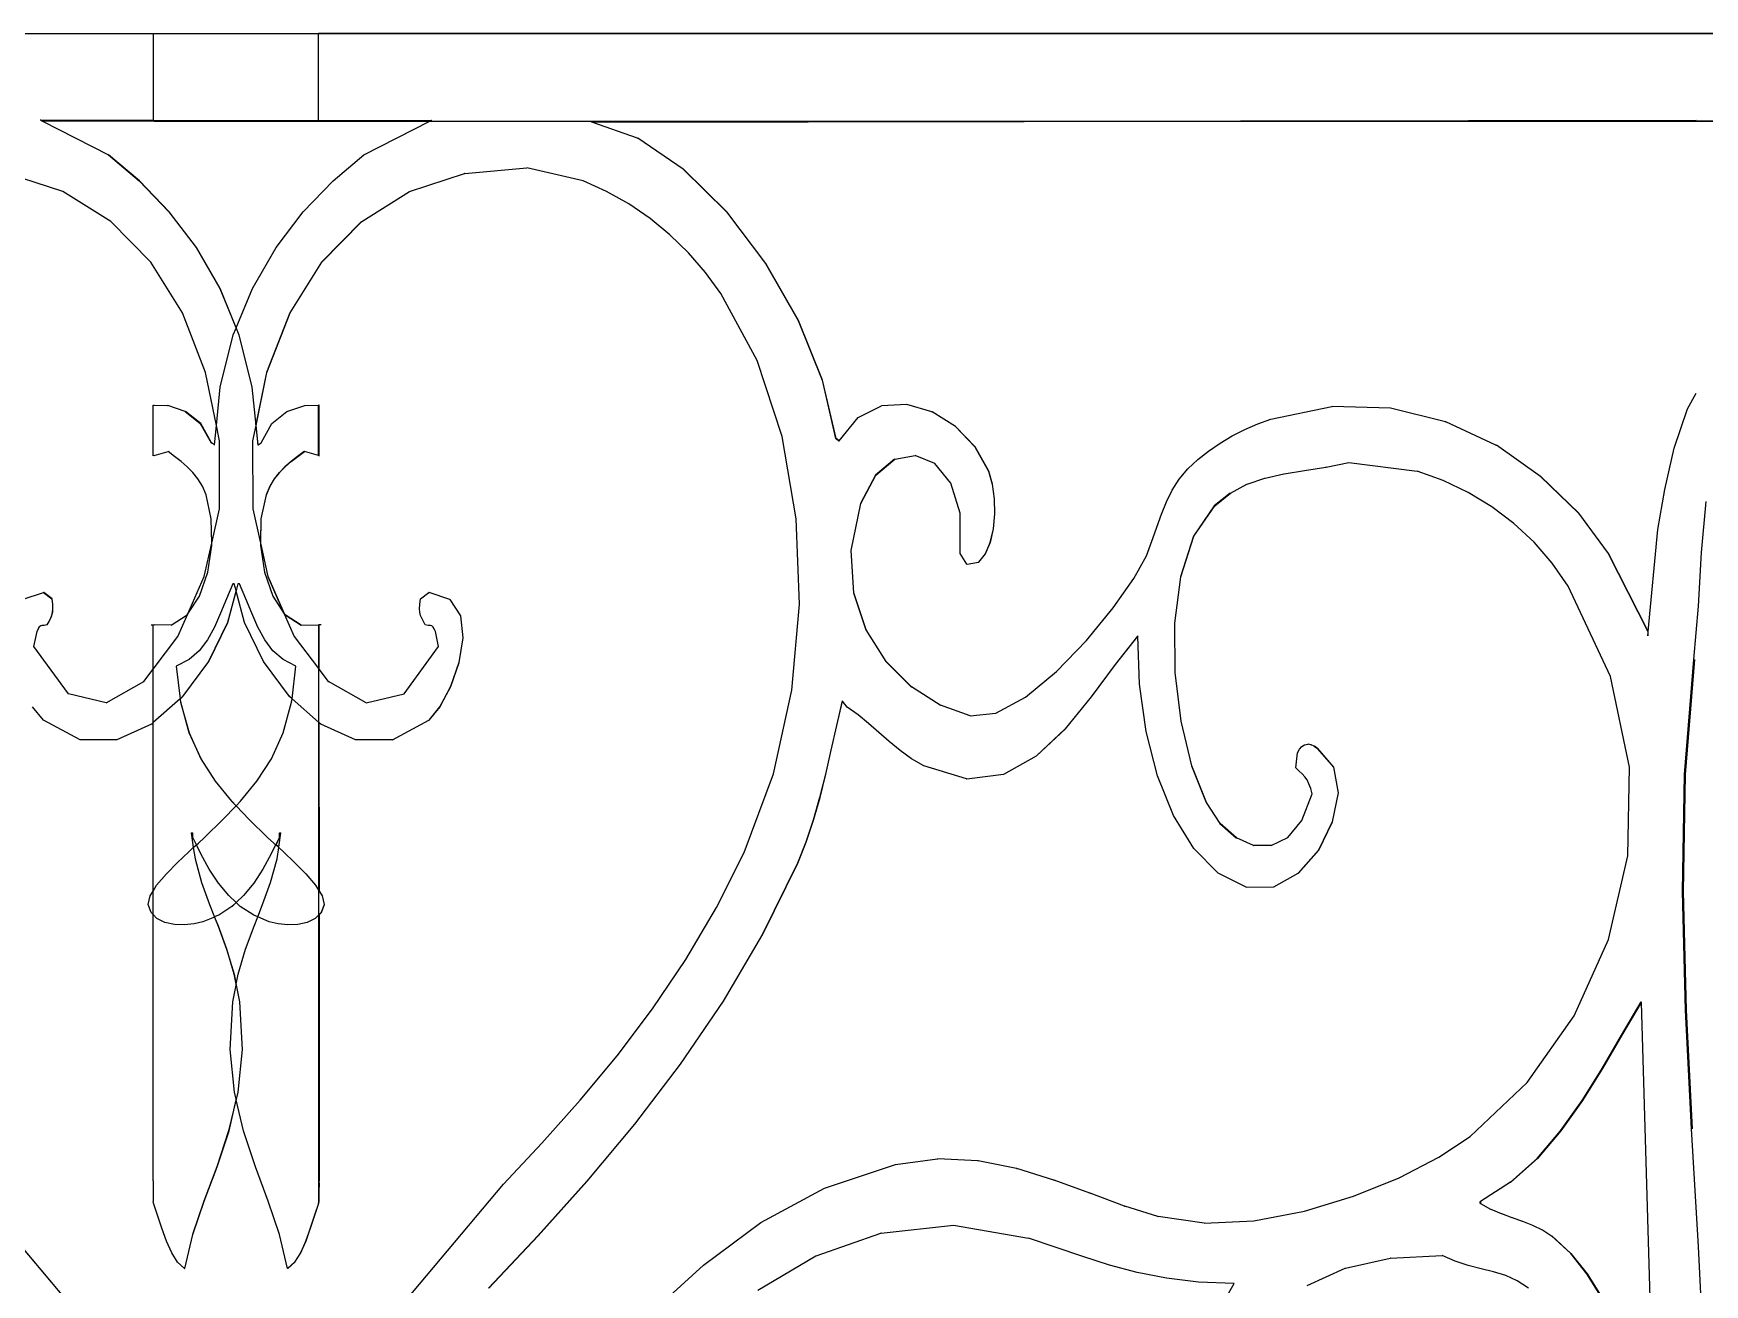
# Model space of a CAD drawing. Header units: inches. Extents: x 3672 to 10975, y -27382 to -746.
# Drawn here: x 4396.46 to 4407.75, y -26871.05 to -26862.6 of the extents above; entities that cross this region are included whole.
import ezdxf

# ---------------------------------------------------------------- set-up
doc = ezdxf.new("R2010")
doc.units = ezdxf.units.IN
doc.header["$LTSCALE"] = 17
doc.header["$MEASUREMENT"] = 0
doc.layers.add('25 BOT BAR', color=12, linetype='Continuous', lineweight=25)

msp = doc.modelspace()

# ---------------------------------------------------------------- linework, layer by layer
for p, q in [((4381.784, -26862.596), (4397.266, -26862.596)), ((4397.266, -26862.596), (4397.266, -26863.184)), ((4397.266, -26862.596), (4407.688, -26862.596)), ((4398.383, -26863.184), (4398.383, -26862.596)), ((4413.784, -26862.596), (4398.383, -26862.596)), ((4396.506, -26863.181), (4396.504, -26863.181)), ((4396.518, -26863.189), (4396.506, -26863.181)), ((4397.266, -26863.184), (4396.506, -26863.181)), ((4396.52, -26863.189), (4396.518, -26863.189)), ((4396.52, -26863.189), (4396.964, -26863.415)), ((4397.266, -26863.189), (4396.52, -26863.189)), ((4397.266, -26863.184), (4397.266, -26863.189)), ((4397.828, -26863.186), (4397.266, -26863.184)), ((4397.273, -26863.189), (4397.266, -26863.189)), ((4397.273, -26863.189), (4397.828, -26863.186)), ((4397.273, -26863.189), (4398.383, -26863.189)), ((4398.383, -26863.184), (4397.828, -26863.186)), ((4398.383, -26863.189), (4397.828, -26863.186)), ((4398.383, -26863.184), (4398.389, -26863.184)), ((4398.383, -26863.189), (4398.383, -26863.184)), ((4398.383, -26863.189), (4398.389, -26863.189)), ((4398.389, -26863.184), (4399.15, -26863.181)), ((4398.389, -26863.184), (4398.389, -26863.189)), ((4398.389, -26863.189), (4399.136, -26863.189)), ((4398.69, -26863.415), (4399.136, -26863.189)), ((4399.136, -26863.189), (4399.15, -26863.181)), ((4399.136, -26863.189), (4404.611, -26863.189)), ((4400.229, -26863.196), (4400.227, -26863.196)), ((4400.229, -26863.196), (4404.611, -26863.189)), ((4400.537, -26863.303), (4400.229, -26863.196)), ((4404.606, -26863.189), (4409.062, -26863.181)), ((4404.606, -26863.189), (4409.06, -26863.189)), ((4404.613, -26863.189), (4404.611, -26863.189)), ((4407.688, -26863.183), (4404.613, -26863.189)), ((4404.613, -26863.189), (4407.688, -26863.189)), ((4400.537, -26863.303), (4400.54, -26863.303)), ((4400.846, -26863.512), (4400.54, -26863.303)), ((4396.964, -26863.415), (4397.172, -26863.592)), ((4396.966, -26863.415), (4396.964, -26863.415)), ((4397.174, -26863.592), (4396.966, -26863.415)), ((4398.482, -26863.592), (4398.69, -26863.415)), ((4396.657, -26863.664), (4396.284, -26863.541)), ((4397.172, -26863.592), (4397.373, -26863.801)), ((4397.174, -26863.592), (4397.172, -26863.592)), ((4397.375, -26863.801), (4397.174, -26863.592)), ((4398.281, -26863.801), (4398.482, -26863.592)), ((4398.999, -26863.664), (4399.37, -26863.541)), ((4399.372, -26863.541), (4399.37, -26863.541)), ((4399.372, -26863.541), (4399.79, -26863.503)), ((4400.171, -26863.591), (4399.79, -26863.503)), ((4400.329, -26863.663), (4400.171, -26863.591)), ((4400.846, -26863.512), (4400.848, -26863.512)), ((4400.846, -26863.512), (4401.139, -26863.802)), ((4401.141, -26863.802), (4400.848, -26863.512)), ((4396.98, -26863.866), (4396.657, -26863.664)), ((4398.676, -26863.866), (4398.997, -26863.664)), ((4398.997, -26863.664), (4398.999, -26863.664)), ((4400.48, -26863.748), (4400.329, -26863.663)), ((4397.373, -26863.801), (4397.557, -26864.042)), ((4397.375, -26863.801), (4397.373, -26863.801)), ((4397.559, -26864.042), (4397.375, -26863.801)), ((4398.097, -26864.042), (4398.281, -26863.801)), ((4400.623, -26863.846), (4400.48, -26863.748)), ((4401.139, -26863.802), (4401.141, -26863.802)), ((4401.139, -26863.802), (4401.402, -26864.15)), ((4401.405, -26864.15), (4401.141, -26863.802)), ((4397.25, -26864.141), (4396.98, -26863.866)), ((4398.674, -26863.866), (4398.404, -26864.141)), ((4398.406, -26864.141), (4398.676, -26863.866)), ((4398.674, -26863.866), (4398.676, -26863.866)), ((4400.757, -26863.956), (4400.623, -26863.846)), ((4397.557, -26864.042), (4397.717, -26864.319)), ((4397.559, -26864.042), (4397.557, -26864.042)), ((4397.719, -26864.319), (4397.559, -26864.042)), ((4397.937, -26864.319), (4398.097, -26864.042)), ((4400.882, -26864.078), (4400.757, -26863.956)), ((4397.464, -26864.483), (4397.25, -26864.141)), ((4398.404, -26864.141), (4398.189, -26864.483)), ((4398.192, -26864.483), (4398.406, -26864.141)), ((4398.404, -26864.141), (4398.406, -26864.141)), ((4400.998, -26864.21), (4400.882, -26864.078)), ((4401.402, -26864.15), (4401.623, -26864.536)), ((4401.402, -26864.15), (4401.405, -26864.15)), ((4401.625, -26864.536), (4401.405, -26864.15)), ((4401.102, -26864.352), (4400.998, -26864.21)), ((4397.719, -26864.319), (4397.717, -26864.319)), ((4397.717, -26864.319), (4397.827, -26864.588)), ((4397.828, -26864.585), (4397.719, -26864.319)), ((4397.828, -26864.585), (4397.937, -26864.319)), ((4401.346, -26864.805), (4401.102, -26864.352)), ((4397.62, -26864.887), (4397.464, -26864.483)), ((4398.189, -26864.483), (4398.033, -26864.887)), ((4398.035, -26864.887), (4398.192, -26864.483)), ((4398.189, -26864.483), (4398.192, -26864.483)), ((4397.808, -26864.633), (4397.827, -26864.588)), ((4397.827, -26864.588), (4397.828, -26864.585)), ((4397.827, -26864.588), (4397.845, -26864.633)), ((4401.623, -26864.536), (4401.785, -26864.938)), ((4401.623, -26864.536), (4401.625, -26864.536)), ((4401.787, -26864.938), (4401.625, -26864.536)), ((4397.72, -26864.985), (4397.808, -26864.633)), ((4397.845, -26864.633), (4397.933, -26864.985)), ((4401.515, -26865.319), (4401.346, -26864.805)), ((4397.694, -26865.244), (4397.62, -26864.887)), ((4398.033, -26864.887), (4397.961, -26865.237)), ((4397.962, -26865.244), (4398.035, -26864.887)), ((4398.033, -26864.887), (4398.035, -26864.887)), ((4401.785, -26864.938), (4401.787, -26864.938)), ((4401.785, -26864.938), (4401.876, -26865.333)), ((4401.879, -26865.333), (4401.787, -26864.938)), ((4397.694, -26865.244), (4397.72, -26864.985)), ((4397.933, -26864.985), (4397.96, -26865.244)), ((4407.631, -26865.133), (4407.688, -26865.026)), ((4397.266, -26865.108), (4397.273, -26865.108)), ((4397.266, -26865.449), (4397.266, -26865.108)), ((4397.273, -26865.108), (4397.363, -26865.11)), ((4397.363, -26865.11), (4397.365, -26865.11)), ((4397.484, -26865.149), (4397.365, -26865.11)), ((4397.484, -26865.149), (4397.486, -26865.149)), ((4397.484, -26865.149), (4397.585, -26865.231)), ((4397.588, -26865.231), (4397.486, -26865.149)), ((4398.068, -26865.231), (4398.17, -26865.149)), ((4398.17, -26865.149), (4398.291, -26865.11)), ((4398.291, -26865.11), (4398.383, -26865.108)), ((4398.389, -26865.108), (4398.383, -26865.108)), ((4398.383, -26865.447), (4398.383, -26865.108)), ((4398.389, -26865.449), (4398.389, -26865.108)), ((4402.029, -26865.19), (4402.186, -26865.112)), ((4402.358, -26865.103), (4402.186, -26865.112)), ((4402.527, -26865.152), (4402.358, -26865.103)), ((4402.527, -26865.152), (4402.529, -26865.152)), ((4402.685, -26865.251), (4402.529, -26865.152)), ((4404.816, -26865.201), (4405.227, -26865.117)), ((4405.227, -26865.117), (4405.23, -26865.117)), ((4405.623, -26865.128), (4405.23, -26865.117)), ((4405.623, -26865.128), (4405.625, -26865.128)), ((4405.995, -26865.22), (4405.625, -26865.128)), ((4407.541, -26865.397), (4407.631, -26865.133)), ((4397.585, -26865.231), (4397.588, -26865.231)), ((4397.585, -26865.231), (4397.658, -26865.362)), ((4397.66, -26865.362), (4397.588, -26865.231)), ((4397.68, -26865.376), (4397.694, -26865.244)), ((4397.715, -26865.348), (4397.694, -26865.244)), ((4397.96, -26865.244), (4397.938, -26865.348)), ((4397.961, -26865.237), (4397.96, -26865.244)), ((4397.96, -26865.244), (4397.973, -26865.377)), ((4397.962, -26865.244), (4397.961, -26865.237)), ((4397.975, -26865.376), (4397.962, -26865.244)), ((4397.996, -26865.362), (4398.068, -26865.231)), ((4401.9, -26865.347), (4402.029, -26865.19)), ((4402.685, -26865.251), (4402.687, -26865.251)), ((4402.685, -26865.251), (4402.817, -26865.388)), ((4402.819, -26865.388), (4402.687, -26865.251)), ((4404.554, -26865.315), (4404.639, -26865.272)), ((4404.639, -26865.272), (4404.727, -26865.234)), ((4404.727, -26865.234), (4404.816, -26865.201)), ((4405.995, -26865.22), (4405.998, -26865.22)), ((4406.336, -26865.378), (4405.998, -26865.22)), ((4397.658, -26865.362), (4397.66, -26865.362)), ((4397.68, -26865.376), (4397.66, -26865.362)), ((4397.68, -26865.377), (4397.68, -26865.376)), ((4397.714, -26865.807), (4397.715, -26865.348)), ((4397.938, -26865.348), (4397.94, -26865.807)), ((4397.973, -26865.377), (4397.975, -26865.376)), ((4397.975, -26865.376), (4397.996, -26865.362)), ((4401.61, -26865.874), (4401.515, -26865.319)), ((4401.876, -26865.333), (4401.879, -26865.333)), ((4401.9, -26865.347), (4401.879, -26865.333)), ((4401.879, -26865.333), (4401.899, -26865.348)), ((4401.899, -26865.348), (4401.9, -26865.347)), ((4402.817, -26865.388), (4402.819, -26865.388)), ((4402.817, -26865.388), (4402.909, -26865.553)), ((4402.911, -26865.553), (4402.819, -26865.388)), ((4404.395, -26865.417), (4404.473, -26865.363)), ((4404.473, -26865.363), (4404.554, -26865.315)), ((4406.336, -26865.378), (4406.339, -26865.378)), ((4406.638, -26865.589), (4406.339, -26865.378)), ((4407.476, -26865.676), (4407.541, -26865.397)), ((4397.273, -26865.447), (4397.266, -26865.449)), ((4397.273, -26865.447), (4397.367, -26865.421)), ((4397.412, -26865.454), (4397.367, -26865.421)), ((4397.455, -26865.488), (4397.412, -26865.454)), ((4397.497, -26865.523), (4397.455, -26865.488)), ((4398.198, -26865.488), (4398.157, -26865.523)), ((4398.159, -26865.523), (4398.2, -26865.488)), ((4398.242, -26865.454), (4398.198, -26865.488)), ((4398.2, -26865.488), (4398.198, -26865.488)), ((4398.2, -26865.488), (4398.244, -26865.454)), ((4398.287, -26865.421), (4398.242, -26865.454)), ((4398.244, -26865.454), (4398.242, -26865.454)), ((4398.244, -26865.454), (4398.289, -26865.421)), ((4398.289, -26865.421), (4398.287, -26865.421)), ((4398.383, -26865.447), (4398.289, -26865.421)), ((4398.383, -26865.447), (4398.389, -26865.449)), ((4402.274, -26865.471), (4402.145, -26865.579)), ((4402.147, -26865.579), (4402.276, -26865.471)), ((4402.274, -26865.471), (4402.276, -26865.471)), ((4402.276, -26865.471), (4402.414, -26865.447)), ((4402.546, -26865.502), (4402.414, -26865.447)), ((4402.654, -26865.633), (4402.546, -26865.502)), ((4404.255, -26865.538), (4404.322, -26865.475)), ((4404.322, -26865.475), (4404.395, -26865.417)), ((4405.19, -26865.525), (4405.343, -26865.494)), ((4405.343, -26865.494), (4405.803, -26865.553)), ((4397.535, -26865.561), (4397.497, -26865.523)), ((4397.569, -26865.604), (4397.535, -26865.561)), ((4397.599, -26865.655), (4397.569, -26865.604)), ((4398.084, -26865.604), (4398.054, -26865.655)), ((4398.057, -26865.655), (4398.087, -26865.604)), ((4398.119, -26865.561), (4398.084, -26865.604)), ((4398.087, -26865.604), (4398.084, -26865.604)), ((4398.087, -26865.604), (4398.121, -26865.561)), ((4398.157, -26865.523), (4398.119, -26865.561)), ((4398.121, -26865.561), (4398.119, -26865.561)), ((4398.121, -26865.561), (4398.159, -26865.523)), ((4398.159, -26865.523), (4398.157, -26865.523)), ((4402.145, -26865.579), (4402.045, -26865.772)), ((4402.047, -26865.772), (4402.147, -26865.579)), ((4402.145, -26865.579), (4402.147, -26865.579)), ((4402.909, -26865.553), (4402.911, -26865.553)), ((4402.909, -26865.553), (4402.934, -26865.641)), ((4402.936, -26865.641), (4402.911, -26865.553)), ((4404.15, -26865.681), (4404.197, -26865.607)), ((4404.197, -26865.607), (4404.255, -26865.538)), ((4404.656, -26865.641), (4404.775, -26865.6)), ((4404.775, -26865.6), (4404.777, -26865.6)), ((4404.777, -26865.6), (4404.904, -26865.571)), ((4404.904, -26865.571), (4404.906, -26865.571)), ((4404.906, -26865.571), (4405.042, -26865.548)), ((4405.042, -26865.548), (4405.044, -26865.548)), ((4405.044, -26865.548), (4405.188, -26865.525)), ((4405.19, -26865.525), (4405.188, -26865.525)), ((4405.979, -26865.616), (4405.803, -26865.553)), ((4406.148, -26865.696), (4405.979, -26865.616)), ((4406.638, -26865.589), (4406.64, -26865.589)), ((4406.638, -26865.589), (4406.893, -26865.837)), ((4406.895, -26865.837), (4406.64, -26865.589)), ((4397.624, -26865.714), (4397.599, -26865.655)), ((4397.659, -26865.876), (4397.624, -26865.714)), ((4398.029, -26865.714), (4397.995, -26865.876)), ((4397.997, -26865.876), (4398.032, -26865.714)), ((4398.054, -26865.655), (4398.029, -26865.714)), ((4398.032, -26865.714), (4398.029, -26865.714)), ((4398.032, -26865.714), (4398.057, -26865.655)), ((4398.057, -26865.655), (4398.054, -26865.655)), ((4402.717, -26865.837), (4402.654, -26865.633)), ((4402.934, -26865.641), (4402.936, -26865.641)), ((4402.934, -26865.641), (4402.948, -26865.74)), ((4402.95, -26865.74), (4402.936, -26865.641)), ((4402.948, -26865.74), (4402.95, -26865.74)), ((4402.948, -26865.74), (4402.95, -26865.842)), ((4402.952, -26865.842), (4402.95, -26865.74)), ((4404.112, -26865.76), (4404.15, -26865.681)), ((4404.541, -26865.701), (4404.434, -26865.787)), ((4404.437, -26865.787), (4404.543, -26865.701)), ((4404.541, -26865.701), (4404.543, -26865.701)), ((4404.543, -26865.701), (4404.654, -26865.641)), ((4404.654, -26865.641), (4404.656, -26865.641)), ((4406.308, -26865.793), (4406.148, -26865.696)), ((4407.43, -26865.948), (4407.476, -26865.676)), ((4397.662, -26866.04), (4397.714, -26865.807)), ((4397.94, -26865.807), (4397.991, -26866.04)), ((4402.045, -26865.772), (4401.98, -26866.089)), ((4401.982, -26866.089), (4402.047, -26865.772)), ((4402.045, -26865.772), (4402.047, -26865.772)), ((4402.718, -26866.109), (4402.717, -26865.837)), ((4402.95, -26865.842), (4402.94, -26865.943)), ((4402.943, -26865.943), (4402.952, -26865.842)), ((4402.95, -26865.842), (4402.952, -26865.842)), ((4404.013, -26866.026), (4404.078, -26865.844)), ((4404.078, -26865.844), (4404.112, -26865.76)), ((4404.434, -26865.787), (4404.293, -26865.993)), ((4404.295, -26865.993), (4404.437, -26865.787)), ((4404.434, -26865.787), (4404.437, -26865.787)), ((4406.457, -26865.906), (4406.308, -26865.793)), ((4406.893, -26865.837), (4406.895, -26865.837)), ((4406.893, -26865.837), (4407.094, -26866.109)), ((4407.096, -26866.109), (4406.895, -26865.837)), ((4407.725, -26866.102), (4407.757, -26865.758)), ((4397.662, -26866.04), (4397.659, -26865.876)), ((4397.995, -26865.876), (4397.992, -26866.031)), ((4397.994, -26866.04), (4397.997, -26865.876)), ((4397.997, -26865.876), (4397.995, -26865.876)), ((4401.632, -26866.452), (4401.61, -26865.874)), ((4402.94, -26865.943), (4402.919, -26866.035)), ((4402.921, -26866.035), (4402.943, -26865.943)), ((4402.94, -26865.943), (4402.943, -26865.943)), ((4406.595, -26866.033), (4406.457, -26865.906)), ((4407.365, -26866.636), (4407.43, -26865.948)), ((4397.612, -26866.265), (4397.662, -26866.04)), ((4397.636, -26866.236), (4397.663, -26866.056)), ((4397.663, -26866.056), (4397.662, -26866.04)), ((4397.992, -26866.031), (4397.991, -26866.04)), ((4397.991, -26866.04), (4397.993, -26866.049)), ((4397.991, -26866.04), (4397.991, -26866.056)), ((4397.991, -26866.056), (4398.018, -26866.236)), ((4397.994, -26866.04), (4397.992, -26866.031)), ((4397.993, -26866.049), (4397.994, -26866.04)), ((4397.993, -26866.049), (4398.042, -26866.265)), ((4398.044, -26866.265), (4397.994, -26866.04)), ((4402.919, -26866.035), (4402.886, -26866.112)), ((4402.888, -26866.112), (4402.921, -26866.035)), ((4402.919, -26866.035), (4402.921, -26866.035)), ((4403.975, -26866.124), (4404.013, -26866.026)), ((4404.293, -26865.993), (4404.205, -26866.266)), ((4404.207, -26866.266), (4404.295, -26865.993)), ((4404.293, -26865.993), (4404.295, -26865.993)), ((4406.717, -26866.174), (4406.595, -26866.033)), ((4401.98, -26866.089), (4401.997, -26866.375)), ((4401.98, -26866.089), (4401.982, -26866.089)), ((4401.999, -26866.375), (4401.982, -26866.089)), ((4402.763, -26866.182), (4402.718, -26866.109)), ((4402.763, -26866.182), (4402.765, -26866.182)), ((4402.765, -26866.182), (4402.841, -26866.168)), ((4402.886, -26866.112), (4402.841, -26866.168)), ((4402.841, -26866.168), (4402.843, -26866.168)), ((4402.843, -26866.168), (4402.888, -26866.112)), ((4402.886, -26866.112), (4402.888, -26866.112)), ((4403.89, -26866.277), (4403.975, -26866.124)), ((4406.824, -26866.329), (4406.717, -26866.174)), ((4407.094, -26866.109), (4407.363, -26866.636)), ((4407.094, -26866.109), (4407.096, -26866.109)), ((4407.365, -26866.636), (4407.096, -26866.109)), ((4407.704, -26866.465), (4407.725, -26866.102)), ((4397.501, -26866.517), (4397.612, -26866.265)), ((4397.58, -26866.398), (4397.636, -26866.236)), ((4398.018, -26866.236), (4398.074, -26866.398)), ((4398.042, -26866.265), (4398.044, -26866.265)), ((4398.042, -26866.265), (4398.148, -26866.507)), ((4398.154, -26866.517), (4398.044, -26866.265)), ((4403.75, -26866.477), (4403.89, -26866.277)), ((4404.205, -26866.266), (4404.165, -26866.58)), ((4404.167, -26866.58), (4404.207, -26866.266)), ((4404.205, -26866.266), (4404.207, -26866.266)), ((4396.383, -26866.421), (4396.526, -26866.372)), ((4396.528, -26866.372), (4396.526, -26866.372)), ((4396.526, -26866.372), (4396.527, -26866.373)), ((4396.528, -26866.372), (4396.527, -26866.373)), ((4396.527, -26866.373), (4396.582, -26866.416)), ((4396.584, -26866.416), (4396.528, -26866.372)), ((4396.584, -26866.416), (4396.582, -26866.416)), ((4396.582, -26866.416), (4396.587, -26866.453)), ((4396.589, -26866.453), (4396.584, -26866.416)), ((4397.501, -26866.517), (4397.58, -26866.398)), ((4397.761, -26866.415), (4397.721, -26866.513)), ((4397.804, -26866.314), (4397.761, -26866.415)), ((4397.827, -26866.359), (4397.769, -26866.576)), ((4397.772, -26866.576), (4397.828, -26866.363)), ((4397.815, -26866.314), (4397.804, -26866.314)), ((4397.827, -26866.359), (4397.815, -26866.314)), ((4397.839, -26866.314), (4397.827, -26866.359)), ((4397.828, -26866.363), (4397.827, -26866.359)), ((4397.884, -26866.576), (4397.828, -26866.363)), ((4397.85, -26866.314), (4397.839, -26866.314)), ((4397.893, -26866.415), (4397.85, -26866.314)), ((4397.933, -26866.513), (4397.893, -26866.415)), ((4398.074, -26866.398), (4398.152, -26866.517)), ((4399.067, -26866.453), (4399.072, -26866.416)), ((4399.072, -26866.416), (4399.128, -26866.372)), ((4399.128, -26866.372), (4399.13, -26866.372)), ((4399.13, -26866.372), (4399.129, -26866.373)), ((4399.27, -26866.421), (4399.13, -26866.372)), ((4399.27, -26866.421), (4399.343, -26866.53)), ((4399.27, -26866.421), (4399.273, -26866.421)), ((4399.345, -26866.53), (4399.273, -26866.421)), ((4401.997, -26866.375), (4401.999, -26866.375)), ((4401.997, -26866.375), (4402.08, -26866.626)), ((4402.082, -26866.626), (4401.999, -26866.375)), ((4407.109, -26866.94), (4406.824, -26866.329)), ((4396.581, -26866.527), (4396.573, -26866.547)), ((4396.575, -26866.547), (4396.583, -26866.527)), ((4396.586, -26866.506), (4396.581, -26866.527)), ((4396.583, -26866.527), (4396.581, -26866.527)), ((4396.583, -26866.527), (4396.588, -26866.506)), ((4396.588, -26866.482), (4396.586, -26866.506)), ((4396.588, -26866.506), (4396.586, -26866.506)), ((4396.589, -26866.453), (4396.587, -26866.453)), ((4396.587, -26866.453), (4396.588, -26866.482)), ((4396.588, -26866.506), (4396.59, -26866.482)), ((4396.59, -26866.482), (4396.588, -26866.482)), ((4396.59, -26866.482), (4396.589, -26866.453)), ((4397.388, -26866.594), (4397.497, -26866.523)), ((4397.434, -26866.671), (4397.501, -26866.517)), ((4397.497, -26866.523), (4397.501, -26866.517)), ((4397.721, -26866.513), (4397.68, -26866.607)), ((4397.974, -26866.607), (4397.933, -26866.513)), ((4398.154, -26866.517), (4398.148, -26866.507)), ((4398.148, -26866.507), (4398.152, -26866.517)), ((4398.152, -26866.517), (4398.22, -26866.671)), ((4398.152, -26866.517), (4398.157, -26866.523)), ((4398.159, -26866.523), (4398.154, -26866.517)), ((4398.157, -26866.523), (4398.154, -26866.517)), ((4398.159, -26866.523), (4398.157, -26866.523)), ((4398.158, -26866.524), (4398.157, -26866.523)), ((4398.158, -26866.524), (4398.266, -26866.594)), ((4398.266, -26866.594), (4398.159, -26866.523)), ((4399.066, -26866.482), (4399.067, -26866.453)), ((4399.068, -26866.506), (4399.066, -26866.482)), ((4399.073, -26866.527), (4399.068, -26866.506)), ((4399.081, -26866.547), (4399.073, -26866.527)), ((4399.343, -26866.53), (4399.358, -26866.678)), ((4399.343, -26866.53), (4399.345, -26866.53)), ((4399.361, -26866.678), (4399.345, -26866.53)), ((4401.58, -26867.033), (4401.632, -26866.452)), ((4403.571, -26866.696), (4403.75, -26866.477)), ((4407.673, -26866.826), (4407.704, -26866.465)), ((4396.481, -26866.636), (4396.459, -26866.738)), ((4396.461, -26866.738), (4396.483, -26866.636)), ((4396.489, -26866.619), (4396.481, -26866.636)), ((4396.483, -26866.636), (4396.481, -26866.636)), ((4396.483, -26866.636), (4396.492, -26866.619)), ((4396.495, -26866.608), (4396.489, -26866.619)), ((4396.492, -26866.619), (4396.489, -26866.619)), ((4396.492, -26866.619), (4396.497, -26866.608)), ((4396.5, -26866.602), (4396.495, -26866.608)), ((4396.497, -26866.608), (4396.495, -26866.608)), ((4396.497, -26866.608), (4396.502, -26866.602)), ((4396.502, -26866.602), (4396.5, -26866.602)), ((4396.506, -26866.598), (4396.502, -26866.602)), ((4396.508, -26866.598), (4396.506, -26866.598)), ((4396.515, -26866.596), (4396.508, -26866.598)), ((4396.517, -26866.596), (4396.515, -26866.596)), ((4396.528, -26866.595), (4396.517, -26866.596)), ((4396.531, -26866.595), (4396.528, -26866.595)), ((4396.548, -26866.592), (4396.531, -26866.595)), ((4396.562, -26866.568), (4396.548, -26866.592)), ((4396.551, -26866.592), (4396.548, -26866.592)), ((4396.551, -26866.592), (4396.564, -26866.568)), ((4396.573, -26866.547), (4396.562, -26866.568)), ((4396.564, -26866.568), (4396.562, -26866.568)), ((4396.564, -26866.568), (4396.575, -26866.547)), ((4396.575, -26866.547), (4396.573, -26866.547)), ((4397.254, -26866.592), (4397.256, -26866.592)), ((4397.256, -26866.592), (4397.266, -26866.592)), ((4397.266, -26866.592), (4397.273, -26866.592)), ((4397.266, -26866.891), (4397.266, -26866.592)), ((4397.388, -26866.594), (4397.273, -26866.592)), ((4397.68, -26866.607), (4397.633, -26866.692)), ((4397.769, -26866.576), (4397.641, -26866.839)), ((4397.643, -26866.839), (4397.772, -26866.576)), ((4397.772, -26866.576), (4397.769, -26866.576)), ((4398.013, -26866.839), (4397.884, -26866.576)), ((4398.021, -26866.692), (4397.974, -26866.607)), ((4398.266, -26866.594), (4398.383, -26866.592)), ((4398.389, -26866.592), (4398.383, -26866.592)), ((4398.383, -26866.592), (4398.383, -26866.883)), ((4398.4, -26866.592), (4398.389, -26866.592)), ((4398.389, -26866.891), (4398.389, -26866.592)), ((4398.402, -26866.592), (4398.4, -26866.592)), ((4399.092, -26866.568), (4399.081, -26866.547)), ((4399.105, -26866.592), (4399.092, -26866.568)), ((4399.125, -26866.595), (4399.105, -26866.592)), ((4399.139, -26866.596), (4399.125, -26866.595)), ((4399.148, -26866.598), (4399.139, -26866.596)), ((4399.154, -26866.602), (4399.148, -26866.598)), ((4399.159, -26866.608), (4399.154, -26866.602)), ((4399.164, -26866.619), (4399.159, -26866.608)), ((4399.173, -26866.636), (4399.164, -26866.619)), ((4399.195, -26866.738), (4399.173, -26866.636)), ((4402.08, -26866.626), (4402.215, -26866.839)), ((4402.08, -26866.626), (4402.082, -26866.626)), ((4402.217, -26866.839), (4402.082, -26866.626)), ((4404.165, -26866.58), (4404.167, -26866.58)), ((4404.165, -26866.58), (4404.168, -26866.913)), ((4404.17, -26866.913), (4404.167, -26866.58)), ((4407.363, -26866.636), (4407.363, -26866.665)), ((4407.363, -26866.636), (4407.365, -26866.636)), ((4407.363, -26866.665), (4407.365, -26866.642)), ((4407.365, -26866.642), (4407.365, -26866.636)), ((4396.459, -26866.738), (4396.692, -26867.058)), ((4396.461, -26866.738), (4396.459, -26866.738)), ((4396.694, -26867.058), (4396.461, -26866.738)), ((4397.266, -26866.891), (4397.434, -26866.671)), ((4397.633, -26866.692), (4397.577, -26866.766)), ((4398.076, -26866.766), (4398.021, -26866.692)), ((4398.22, -26866.671), (4398.383, -26866.886)), ((4398.962, -26867.058), (4399.195, -26866.738)), ((4399.358, -26866.678), (4399.331, -26866.845)), ((4399.333, -26866.845), (4399.361, -26866.678)), ((4399.358, -26866.678), (4399.361, -26866.678)), ((4403.368, -26866.906), (4403.571, -26866.696)), ((4403.918, -26866.665), (4403.765, -26866.858)), ((4403.767, -26866.858), (4403.918, -26866.668)), ((4403.918, -26866.668), (4403.918, -26866.665)), ((4403.929, -26866.991), (4403.918, -26866.668)), ((4397.509, -26866.826), (4397.422, -26866.87)), ((4397.422, -26866.87), (4397.449, -26867.091)), ((4397.641, -26866.839), (4397.466, -26867.076)), ((4397.468, -26867.076), (4397.643, -26866.839)), ((4397.577, -26866.766), (4397.509, -26866.826)), ((4397.643, -26866.839), (4397.641, -26866.839)), ((4398.188, -26867.076), (4398.013, -26866.839)), ((4398.145, -26866.826), (4398.076, -26866.766)), ((4398.231, -26866.87), (4398.145, -26866.826)), ((4398.205, -26867.091), (4398.231, -26866.87)), ((4399.331, -26866.845), (4399.274, -26867.008)), ((4399.277, -26867.008), (4399.333, -26866.845)), ((4399.331, -26866.845), (4399.333, -26866.845)), ((4402.215, -26866.839), (4402.387, -26867.009)), ((4402.215, -26866.839), (4402.217, -26866.839)), ((4402.389, -26867.009), (4402.217, -26866.839)), ((4403.765, -26866.858), (4403.603, -26867.077)), ((4403.605, -26867.077), (4403.767, -26866.858)), ((4403.765, -26866.858), (4403.767, -26866.858)), ((4407.61, -26867.602), (4407.673, -26866.826)), ((4407.677, -26866.826), (4407.615, -26867.602)), ((4407.617, -26867.602), (4407.679, -26866.826)), ((4396.949, -26867.119), (4397.204, -26866.973)), ((4397.204, -26866.973), (4397.266, -26866.891)), ((4397.266, -26867.251), (4397.266, -26866.891)), ((4398.389, -26866.891), (4398.383, -26866.883)), ((4398.383, -26866.883), (4398.383, -26866.886)), ((4398.383, -26866.886), (4398.389, -26866.894)), ((4398.383, -26866.886), (4398.383, -26867.248)), ((4398.451, -26866.973), (4398.389, -26866.891)), ((4398.389, -26866.894), (4398.389, -26866.891)), ((4398.389, -26866.894), (4398.449, -26866.973)), ((4398.449, -26866.973), (4398.451, -26866.973)), ((4398.705, -26867.119), (4398.451, -26866.973)), ((4403.159, -26867.079), (4403.368, -26866.906)), ((4404.168, -26866.913), (4404.17, -26866.913)), ((4404.168, -26866.913), (4404.208, -26867.242)), ((4404.21, -26867.242), (4404.17, -26866.913)), ((4407.238, -26867.553), (4407.109, -26866.94)), ((4396.694, -26867.058), (4396.692, -26867.058)), ((4396.949, -26867.119), (4396.694, -26867.058)), ((4397.449, -26867.091), (4397.266, -26867.251)), ((4397.451, -26867.089), (4397.449, -26867.091)), ((4397.449, -26867.093), (4397.451, -26867.091)), ((4397.449, -26867.091), (4397.449, -26867.093)), ((4397.449, -26867.093), (4397.452, -26867.114)), ((4397.451, -26867.091), (4397.468, -26867.076)), ((4397.466, -26867.076), (4397.451, -26867.089)), ((4397.451, -26867.091), (4397.451, -26867.089)), ((4397.454, -26867.114), (4397.451, -26867.091)), ((4397.468, -26867.076), (4397.466, -26867.076)), ((4398.205, -26867.091), (4398.188, -26867.076)), ((4398.202, -26867.114), (4398.205, -26867.091)), ((4398.383, -26867.248), (4398.205, -26867.091)), ((4398.705, -26867.119), (4398.962, -26867.058)), ((4399.274, -26867.008), (4399.202, -26867.145)), ((4399.204, -26867.145), (4399.277, -26867.008)), ((4399.274, -26867.008), (4399.277, -26867.008)), ((4401.456, -26867.598), (4401.58, -26867.033)), ((4402.387, -26867.009), (4402.389, -26867.009)), ((4402.582, -26867.133), (4402.389, -26867.009)), ((4402.959, -26867.189), (4403.159, -26867.079)), ((4403.603, -26867.077), (4403.427, -26867.293)), ((4403.429, -26867.293), (4403.605, -26867.077)), ((4403.603, -26867.077), (4403.605, -26867.077)), ((4403.973, -26867.311), (4403.929, -26866.991)), ((4396.526, -26867.236), (4396.452, -26867.145)), ((4397.452, -26867.114), (4397.454, -26867.114)), ((4397.452, -26867.114), (4397.509, -26867.321)), ((4397.511, -26867.321), (4397.454, -26867.114)), ((4398.145, -26867.321), (4398.202, -26867.114)), ((4399.202, -26867.145), (4399.128, -26867.236)), ((4399.13, -26867.236), (4399.204, -26867.145)), ((4399.202, -26867.145), (4399.204, -26867.145)), ((4401.921, -26867.104), (4401.882, -26867.272)), ((4401.884, -26867.272), (4401.923, -26867.107)), ((4401.923, -26867.107), (4401.921, -26867.104)), ((4401.955, -26867.148), (4401.923, -26867.107)), ((4402.028, -26867.2), (4401.955, -26867.148)), ((4402.098, -26867.257), (4402.028, -26867.2)), ((4402.582, -26867.133), (4402.584, -26867.133)), ((4402.785, -26867.207), (4402.584, -26867.133)), ((4402.785, -26867.207), (4402.959, -26867.189)), ((4396.773, -26867.368), (4396.526, -26867.236)), ((4397.255, -26867.262), (4397.022, -26867.368)), ((4397.266, -26867.251), (4397.255, -26867.262)), ((4397.257, -26867.262), (4397.255, -26867.262)), ((4397.257, -26867.262), (4397.266, -26867.253)), ((4397.266, -26867.253), (4397.266, -26867.251)), ((4397.266, -26868.39), (4397.266, -26867.253)), ((4397.509, -26867.321), (4397.589, -26867.497)), ((4397.509, -26867.321), (4397.511, -26867.321)), ((4397.591, -26867.497), (4397.511, -26867.321)), ((4398.065, -26867.497), (4398.145, -26867.321)), ((4398.389, -26867.253), (4398.383, -26867.248)), ((4398.383, -26867.248), (4398.383, -26868.38)), ((4398.399, -26867.262), (4398.389, -26867.253)), ((4398.39, -26868.39), (4398.389, -26867.253)), ((4398.634, -26867.368), (4398.399, -26867.262)), ((4398.883, -26867.368), (4399.128, -26867.236)), ((4399.128, -26867.236), (4399.13, -26867.236)), ((4401.882, -26867.272), (4401.845, -26867.437)), ((4401.847, -26867.437), (4401.884, -26867.272)), ((4401.882, -26867.272), (4401.884, -26867.272)), ((4402.239, -26867.38), (4402.098, -26867.257)), ((4403.427, -26867.293), (4403.232, -26867.477)), ((4403.234, -26867.477), (4403.429, -26867.293)), ((4403.427, -26867.293), (4403.429, -26867.293)), ((4404.051, -26867.611), (4403.973, -26867.311)), ((4404.208, -26867.242), (4404.21, -26867.242)), ((4404.208, -26867.242), (4404.28, -26867.543)), ((4404.282, -26867.543), (4404.21, -26867.242)), ((4396.775, -26867.368), (4396.773, -26867.368)), ((4397.02, -26867.368), (4396.775, -26867.368)), ((4397.022, -26867.368), (4397.02, -26867.368)), ((4398.883, -26867.368), (4398.634, -26867.368)), ((4401.845, -26867.437), (4401.808, -26867.599)), ((4401.81, -26867.599), (4401.847, -26867.437)), ((4401.845, -26867.437), (4401.847, -26867.437)), ((4402.312, -26867.44), (4402.239, -26867.38)), ((4404.995, -26867.456), (4405.009, -26867.431)), ((4405.009, -26867.431), (4405.026, -26867.413)), ((4405.026, -26867.413), (4405.044, -26867.402)), ((4405.044, -26867.402), (4405.065, -26867.398)), ((4405.065, -26867.398), (4405.067, -26867.398)), ((4405.067, -26867.398), (4405.066, -26867.398)), ((4405.086, -26867.401), (4405.067, -26867.398)), ((4405.086, -26867.401), (4405.088, -26867.401)), ((4405.108, -26867.411), (4405.088, -26867.401)), ((4405.108, -26867.411), (4405.11, -26867.411)), ((4405.108, -26867.411), (4405.13, -26867.426)), ((4405.132, -26867.426), (4405.11, -26867.411)), ((4405.13, -26867.426), (4405.132, -26867.426)), ((4405.13, -26867.426), (4405.24, -26867.552)), ((4405.242, -26867.552), (4405.132, -26867.426)), ((4397.589, -26867.497), (4397.591, -26867.497)), ((4397.589, -26867.497), (4397.686, -26867.648)), ((4397.688, -26867.648), (4397.591, -26867.497)), ((4397.967, -26867.648), (4398.065, -26867.497)), ((4402.389, -26867.496), (4402.312, -26867.44)), ((4402.471, -26867.544), (4402.389, -26867.496)), ((4402.76, -26867.631), (4402.471, -26867.544)), ((4403.013, -26867.599), (4403.232, -26867.477)), ((4403.232, -26867.477), (4403.234, -26867.477)), ((4404.28, -26867.543), (4404.282, -26867.543)), ((4404.28, -26867.543), (4404.378, -26867.792)), ((4404.381, -26867.792), (4404.282, -26867.543)), ((4404.984, -26867.558), (4404.995, -26867.456)), ((4397.686, -26867.648), (4397.688, -26867.648)), ((4397.686, -26867.648), (4397.797, -26867.783)), ((4397.799, -26867.783), (4397.688, -26867.648)), ((4397.857, -26867.783), (4397.967, -26867.648)), ((4401.259, -26868.129), (4401.456, -26867.598)), ((4401.808, -26867.599), (4401.768, -26867.757)), ((4401.771, -26867.757), (4401.81, -26867.599)), ((4401.808, -26867.599), (4401.81, -26867.599)), ((4402.76, -26867.631), (4402.762, -26867.631)), ((4402.762, -26867.631), (4403.011, -26867.599)), ((4403.011, -26867.599), (4403.013, -26867.599)), ((4404.159, -26867.88), (4404.051, -26867.611)), ((4405.008, -26867.579), (4404.984, -26867.558)), ((4405.028, -26867.598), (4405.008, -26867.579)), ((4405.045, -26867.618), (4405.028, -26867.598)), ((4405.06, -26867.639), (4405.045, -26867.618)), ((4405.073, -26867.665), (4405.06, -26867.639)), ((4405.24, -26867.552), (4405.242, -26867.552)), ((4405.24, -26867.552), (4405.27, -26867.727)), ((4405.272, -26867.727), (4405.242, -26867.552)), ((4407.228, -26868.151), (4407.238, -26867.553)), ((4407.596, -26868.393), (4407.61, -26867.602)), ((4407.615, -26867.602), (4407.601, -26868.393)), ((4407.603, -26868.393), (4407.617, -26867.602)), ((4407.615, -26867.602), (4407.617, -26867.602)), ((4401.768, -26867.757), (4401.725, -26867.911)), ((4401.727, -26867.911), (4401.771, -26867.757)), ((4401.768, -26867.757), (4401.771, -26867.757)), ((4405.025, -26867.912), (4405.096, -26867.734)), ((4405.085, -26867.696), (4405.073, -26867.665)), ((4405.096, -26867.734), (4405.085, -26867.696)), ((4405.27, -26867.727), (4405.231, -26867.923)), ((4405.233, -26867.923), (4405.272, -26867.727)), ((4405.27, -26867.727), (4405.272, -26867.727)), ((4397.737, -26867.907), (4397.827, -26867.814)), ((4397.797, -26867.783), (4397.799, -26867.783)), ((4397.797, -26867.783), (4397.827, -26867.814)), ((4397.828, -26867.813), (4397.799, -26867.783)), ((4397.827, -26867.814), (4397.828, -26867.813)), ((4397.827, -26867.814), (4397.916, -26867.907)), ((4397.828, -26867.813), (4397.857, -26867.783)), ((4404.296, -26868.103), (4404.159, -26867.88)), ((4404.378, -26867.792), (4404.381, -26867.792)), ((4404.378, -26867.792), (4404.471, -26867.933)), ((4404.473, -26867.933), (4404.381, -26867.792)), ((4397.523, -26867.997), (4397.525, -26867.997)), ((4397.523, -26867.997), (4397.538, -26868.096)), ((4397.54, -26868.094), (4397.525, -26867.997)), ((4397.525, -26867.997), (4397.534, -26867.997)), ((4397.534, -26868.027), (4397.534, -26867.997)), ((4397.614, -26868.027), (4397.737, -26867.907)), ((4397.916, -26867.907), (4398.039, -26868.027)), ((4398.116, -26868.094), (4398.13, -26867.997)), ((4398.119, -26867.997), (4398.119, -26868.027)), ((4398.121, -26867.997), (4398.119, -26867.997)), ((4398.121, -26868.027), (4398.121, -26867.997)), ((4398.121, -26867.997), (4398.13, -26867.997)), ((4401.725, -26867.911), (4401.676, -26868.059)), ((4401.678, -26868.059), (4401.727, -26867.911)), ((4401.725, -26867.911), (4401.727, -26867.911)), ((4404.471, -26867.933), (4404.473, -26867.933)), ((4404.471, -26867.933), (4404.581, -26868.031)), ((4404.583, -26868.031), (4404.473, -26867.933)), ((4404.93, -26868.027), (4405.025, -26867.912)), ((4405.231, -26867.923), (4405.137, -26868.113)), ((4405.139, -26868.113), (4405.233, -26867.923)), ((4405.231, -26867.923), (4405.233, -26867.923)), ((4397.507, -26868.125), (4397.538, -26868.096)), ((4397.559, -26868.077), (4397.534, -26868.027)), ((4397.538, -26868.096), (4397.54, -26868.094)), ((4397.538, -26868.096), (4397.55, -26868.172)), ((4397.54, -26868.094), (4397.559, -26868.077)), ((4397.559, -26868.077), (4397.572, -26868.066)), ((4397.589, -26868.138), (4397.559, -26868.077)), ((4397.572, -26868.066), (4397.614, -26868.027)), ((4398.039, -26868.027), (4398.082, -26868.066)), ((4398.094, -26868.077), (4398.064, -26868.138)), ((4398.082, -26868.066), (4398.094, -26868.077)), ((4398.095, -26868.076), (4398.094, -26868.077)), ((4398.094, -26868.077), (4398.096, -26868.078)), ((4398.119, -26868.027), (4398.095, -26868.076)), ((4398.097, -26868.077), (4398.095, -26868.076)), ((4398.096, -26868.078), (4398.097, -26868.077)), ((4398.096, -26868.078), (4398.115, -26868.096)), ((4398.097, -26868.077), (4398.121, -26868.027)), ((4398.116, -26868.094), (4398.097, -26868.077)), ((4398.104, -26868.172), (4398.115, -26868.096)), ((4398.115, -26868.096), (4398.116, -26868.094)), ((4398.115, -26868.096), (4398.147, -26868.125)), ((4398.121, -26868.027), (4398.119, -26868.027)), ((4401.676, -26868.059), (4401.618, -26868.202)), ((4401.621, -26868.202), (4401.678, -26868.059)), ((4401.676, -26868.059), (4401.678, -26868.059)), ((4404.459, -26868.269), (4404.296, -26868.103)), ((4404.581, -26868.031), (4404.583, -26868.031)), ((4404.699, -26868.082), (4404.583, -26868.031)), ((4404.699, -26868.082), (4404.702, -26868.082)), ((4404.819, -26868.082), (4404.702, -26868.082)), ((4404.819, -26868.082), (4404.93, -26868.027)), ((4405.137, -26868.113), (4405, -26868.268)), ((4405.002, -26868.268), (4405.139, -26868.113)), ((4405.137, -26868.113), (4405.139, -26868.113)), ((4397.356, -26868.274), (4397.432, -26868.196)), ((4397.432, -26868.196), (4397.507, -26868.125)), ((4397.55, -26868.172), (4397.593, -26868.331)), ((4397.646, -26868.242), (4397.589, -26868.138)), ((4398.064, -26868.138), (4398.007, -26868.242)), ((4398.06, -26868.331), (4398.104, -26868.172)), ((4398.147, -26868.125), (4398.222, -26868.196)), ((4398.222, -26868.196), (4398.298, -26868.274)), ((4401.072, -26868.501), (4401.259, -26868.129)), ((4401.618, -26868.202), (4401.382, -26868.682)), ((4401.384, -26868.682), (4401.621, -26868.202)), ((4401.618, -26868.202), (4401.621, -26868.202)), ((4407.097, -26868.717), (4407.228, -26868.151)), ((4397.29, -26868.351), (4397.356, -26868.274)), ((4397.593, -26868.331), (4397.647, -26868.48)), ((4397.708, -26868.336), (4397.646, -26868.242)), ((4397.777, -26868.42), (4397.708, -26868.336)), ((4397.946, -26868.336), (4397.877, -26868.42)), ((4398.007, -26868.242), (4397.946, -26868.336)), ((4398.006, -26868.48), (4398.06, -26868.331)), ((4398.298, -26868.274), (4398.363, -26868.351)), ((4404.648, -26868.363), (4404.459, -26868.269)), ((4404.835, -26868.361), (4405, -26868.268)), ((4405, -26868.268), (4405.002, -26868.268)), ((4397.233, -26868.48), (4397.246, -26868.422)), ((4397.246, -26868.422), (4397.266, -26868.39)), ((4397.266, -26868.39), (4397.29, -26868.351)), ((4397.266, -26868.549), (4397.266, -26868.39)), ((4397.827, -26868.466), (4397.777, -26868.42)), ((4397.877, -26868.42), (4397.827, -26868.466)), ((4398.363, -26868.351), (4398.383, -26868.383)), ((4398.39, -26868.39), (4398.383, -26868.38)), ((4398.383, -26868.38), (4398.383, -26868.383)), ((4398.383, -26868.383), (4398.39, -26868.393)), ((4398.383, -26868.383), (4398.383, -26868.553)), ((4398.41, -26868.422), (4398.39, -26868.39)), ((4398.39, -26868.393), (4398.39, -26868.39)), ((4398.39, -26868.393), (4398.408, -26868.422)), ((4398.408, -26868.422), (4398.41, -26868.422)), ((4398.408, -26868.422), (4398.421, -26868.48)), ((4398.423, -26868.48), (4398.41, -26868.422)), ((4404.648, -26868.363), (4404.65, -26868.363)), ((4404.65, -26868.363), (4404.833, -26868.361)), ((4404.833, -26868.361), (4404.835, -26868.361)), ((4407.617, -26869.194), (4407.596, -26868.393)), ((4407.601, -26868.393), (4407.603, -26868.393)), ((4407.601, -26868.393), (4407.621, -26869.194)), ((4407.623, -26869.194), (4407.603, -26868.393)), ((4397.253, -26868.535), (4397.233, -26868.48)), ((4397.266, -26868.549), (4397.253, -26868.535)), ((4397.266, -26870.346), (4397.266, -26868.549)), ((4397.292, -26868.575), (4397.266, -26868.549)), ((4397.681, -26868.565), (4397.603, -26868.598)), ((4397.647, -26868.48), (4397.681, -26868.565)), ((4397.681, -26868.565), (4397.682, -26868.563)), ((4397.681, -26868.565), (4397.706, -26868.628)), ((4397.708, -26868.552), (4397.682, -26868.563)), ((4397.708, -26868.628), (4397.682, -26868.563)), ((4397.71, -26868.552), (4397.708, -26868.552)), ((4397.799, -26868.493), (4397.71, -26868.552)), ((4397.827, -26868.466), (4397.799, -26868.493)), ((4397.801, -26868.493), (4397.799, -26868.493)), ((4397.801, -26868.493), (4397.828, -26868.467)), ((4397.828, -26868.467), (4397.827, -26868.466)), ((4397.855, -26868.493), (4397.828, -26868.467)), ((4397.946, -26868.552), (4397.855, -26868.493)), ((4397.973, -26868.564), (4397.946, -26868.552)), ((4397.948, -26868.628), (4397.973, -26868.564)), ((4397.973, -26868.564), (4398.006, -26868.48)), ((4398.051, -26868.598), (4397.973, -26868.564)), ((4398.383, -26868.553), (4398.362, -26868.575)), ((4398.39, -26868.546), (4398.383, -26868.553)), ((4398.383, -26868.555), (4398.39, -26868.549)), ((4398.383, -26868.553), (4398.383, -26868.555)), ((4398.383, -26868.555), (4398.384, -26870.483)), ((4398.401, -26868.535), (4398.39, -26868.546)), ((4398.39, -26868.549), (4398.403, -26868.535)), ((4398.39, -26868.549), (4398.39, -26868.546)), ((4398.39, -26870.346), (4398.39, -26868.549)), ((4398.421, -26868.48), (4398.401, -26868.535)), ((4398.401, -26868.535), (4398.403, -26868.535)), ((4398.403, -26868.535), (4398.423, -26868.48)), ((4398.421, -26868.48), (4398.423, -26868.48)), ((4400.864, -26868.853), (4401.072, -26868.501)), ((4397.346, -26868.601), (4397.292, -26868.575)), ((4397.41, -26868.615), (4397.346, -26868.601)), ((4397.477, -26868.618), (4397.41, -26868.615)), ((4397.544, -26868.612), (4397.477, -26868.618)), ((4397.603, -26868.598), (4397.544, -26868.612)), ((4397.706, -26868.628), (4397.708, -26868.628)), ((4397.706, -26868.628), (4397.763, -26868.783)), ((4397.765, -26868.783), (4397.708, -26868.628)), ((4397.891, -26868.783), (4397.948, -26868.628)), ((4398.11, -26868.612), (4398.051, -26868.598)), ((4398.176, -26868.618), (4398.11, -26868.612)), ((4398.244, -26868.615), (4398.176, -26868.618)), ((4398.307, -26868.601), (4398.244, -26868.615)), ((4398.362, -26868.575), (4398.307, -26868.601)), ((4397.763, -26868.783), (4397.765, -26868.783)), ((4397.763, -26868.783), (4397.813, -26868.951)), ((4397.815, -26868.951), (4397.765, -26868.783)), ((4397.841, -26868.951), (4397.891, -26868.783)), ((4401.382, -26868.682), (4401.116, -26869.133)), ((4401.118, -26869.133), (4401.384, -26868.682)), ((4401.382, -26868.682), (4401.384, -26868.682)), ((4406.864, -26869.233), (4407.097, -26868.717)), ((4400.639, -26869.186), (4400.864, -26868.853)), ((4397.813, -26868.951), (4397.815, -26868.951)), ((4397.813, -26868.951), (4397.827, -26869.025)), ((4397.828, -26869.019), (4397.815, -26868.951)), ((4397.828, -26869.019), (4397.841, -26868.951)), ((4397.805, -26869.139), (4397.827, -26869.025)), ((4397.827, -26869.025), (4397.828, -26869.019)), ((4397.827, -26869.025), (4397.849, -26869.139)), ((4397.787, -26869.461), (4397.805, -26869.139)), ((4397.849, -26869.139), (4397.867, -26869.461)), ((4400.4, -26869.502), (4400.639, -26869.186)), ((4401.116, -26869.133), (4400.826, -26869.56)), ((4400.828, -26869.56), (4401.118, -26869.133)), ((4401.116, -26869.133), (4401.118, -26869.133)), ((4406.547, -26869.682), (4406.864, -26869.233)), ((4407.185, -26869.364), (4407.318, -26869.139)), ((4407.318, -26869.143), (4407.187, -26869.364)), ((4407.318, -26869.139), (4407.319, -26869.141)), ((4407.319, -26869.141), (4407.318, -26869.142)), ((4407.319, -26869.141), (4407.318, -26869.143)), ((4407.318, -26869.143), (4407.395, -26871.769)), ((4407.657, -26869.996), (4407.617, -26869.194)), ((4407.621, -26869.194), (4407.623, -26869.194)), ((4407.621, -26869.194), (4407.662, -26869.996)), ((4407.664, -26869.996), (4407.623, -26869.194)), ((4397.816, -26869.749), (4397.787, -26869.461)), ((4397.867, -26869.461), (4397.838, -26869.749)), ((4407.053, -26869.588), (4407.185, -26869.364)), ((4407.187, -26869.364), (4407.055, -26869.588)), ((4407.185, -26869.364), (4407.187, -26869.364)), ((4400.15, -26869.803), (4400.4, -26869.502)), ((4400.826, -26869.56), (4400.517, -26869.965)), ((4400.519, -26869.965), (4400.828, -26869.56)), ((4400.826, -26869.56), (4400.828, -26869.56)), ((4406.162, -26870.047), (4406.547, -26869.682)), ((4406.918, -26869.805), (4407.053, -26869.588)), ((4407.055, -26869.588), (4406.92, -26869.805)), ((4407.053, -26869.588), (4407.055, -26869.588)), ((4397.827, -26869.796), (4397.776, -26870.01)), ((4397.779, -26870.01), (4397.828, -26869.8)), ((4397.827, -26869.796), (4397.816, -26869.749)), ((4397.838, -26869.749), (4397.827, -26869.796)), ((4397.828, -26869.8), (4397.827, -26869.796)), ((4397.877, -26870.01), (4397.828, -26869.8)), ((4399.893, -26870.092), (4400.15, -26869.803)), ((4406.773, -26870.01), (4406.918, -26869.805)), ((4406.92, -26869.805), (4406.775, -26870.01)), ((4406.918, -26869.805), (4406.92, -26869.805)), ((4397.776, -26870.01), (4397.696, -26870.253)), ((4397.698, -26870.253), (4397.779, -26870.01)), ((4397.776, -26870.01), (4397.779, -26870.01)), ((4397.958, -26870.253), (4397.877, -26870.01)), ((4400.517, -26869.965), (4400.195, -26870.35)), ((4400.197, -26870.35), (4400.519, -26869.965)), ((4400.517, -26869.965), (4400.519, -26869.965)), ((4406.614, -26870.196), (4406.773, -26870.01)), ((4406.775, -26870.01), (4406.616, -26870.196)), ((4406.773, -26870.01), (4406.775, -26870.01)), ((4407.705, -26870.791), (4407.657, -26869.996)), ((4399.633, -26870.369), (4399.893, -26870.092)), ((4405.951, -26870.187), (4406.162, -26870.047)), ((4397.696, -26870.253), (4397.61, -26870.484)), ((4397.612, -26870.484), (4397.698, -26870.253)), ((4397.696, -26870.253), (4397.698, -26870.253)), ((4398.043, -26870.484), (4397.958, -26870.253)), ((4401.8, -26870.398), (4402.28, -26870.237)), ((4402.28, -26870.237), (4402.564, -26870.199)), ((4402.564, -26870.199), (4402.566, -26870.199)), ((4402.836, -26870.213), (4402.566, -26870.199)), ((4402.836, -26870.213), (4402.838, -26870.213)), ((4403.098, -26870.265), (4402.838, -26870.213)), ((4405.683, -26870.326), (4405.951, -26870.187)), ((4406.434, -26870.357), (4406.614, -26870.196)), ((4406.616, -26870.196), (4406.436, -26870.357)), ((4406.614, -26870.196), (4406.616, -26870.196)), ((4396.021, -26870.369), (4396.683, -26871.159)), ((4396.685, -26871.159), (4396.023, -26870.369)), ((4397.266, -26870.348), (4397.266, -26870.346)), ((4397.266, -26870.348), (4397.266, -26870.488)), ((4398.389, -26870.362), (4398.384, -26870.483)), ((4398.389, -26870.348), (4398.39, -26870.346)), ((4398.389, -26870.362), (4398.389, -26870.348)), ((4398.389, -26870.488), (4398.389, -26870.362)), ((4398.971, -26871.159), (4399.633, -26870.369)), ((4400.195, -26870.35), (4399.865, -26870.718)), ((4399.867, -26870.718), (4400.197, -26870.35)), ((4400.195, -26870.35), (4400.197, -26870.35)), ((4403.098, -26870.265), (4403.1, -26870.265)), ((4403.35, -26870.342), (4403.1, -26870.265)), ((4403.35, -26870.342), (4403.352, -26870.342)), ((4403.593, -26870.431), (4403.352, -26870.342)), ((4405.375, -26870.452), (4405.683, -26870.326)), ((4406.434, -26870.357), (4406.232, -26870.486)), ((4406.434, -26870.357), (4406.436, -26870.357)), ((4397.61, -26870.484), (4397.533, -26870.71)), ((4397.535, -26870.71), (4397.612, -26870.484)), ((4397.61, -26870.484), (4397.612, -26870.484)), ((4398.12, -26870.71), (4398.043, -26870.484)), ((4398.384, -26870.483), (4398.384, -26870.491)), ((4401.371, -26870.629), (4401.8, -26870.398)), ((4403.593, -26870.431), (4403.595, -26870.431)), ((4403.827, -26870.518), (4403.595, -26870.431)), ((4405.042, -26870.553), (4405.375, -26870.452)), ((4397.27, -26870.498), (4397.266, -26870.488)), ((4397.297, -26870.58), (4397.27, -26870.498)), ((4397.326, -26870.668), (4397.297, -26870.58)), ((4398.356, -26870.58), (4398.328, -26870.668)), ((4398.33, -26870.668), (4398.358, -26870.58)), ((4398.383, -26870.5), (4398.356, -26870.58)), ((4398.358, -26870.58), (4398.356, -26870.58)), ((4398.358, -26870.58), (4398.386, -26870.498)), ((4398.383, -26870.5), (4398.384, -26870.498)), ((4398.384, -26870.498), (4398.389, -26870.488)), ((4398.384, -26870.491), (4398.384, -26870.498)), ((4398.386, -26870.498), (4398.384, -26870.498)), ((4398.386, -26870.498), (4398.389, -26870.488)), ((4403.827, -26870.518), (4403.829, -26870.518)), ((4404.053, -26870.588), (4403.829, -26870.518)), ((4404.053, -26870.588), (4404.055, -26870.588)), ((4404.365, -26870.633), (4404.055, -26870.588)), ((4404.7, -26870.617), (4405.042, -26870.553)), ((4406.23, -26870.501), (4406.23, -26870.486)), ((4406.23, -26870.486), (4406.232, -26870.486)), ((4406.23, -26870.501), (4406.232, -26870.501)), ((4406.232, -26870.486), (4406.232, -26870.501)), ((4406.232, -26870.501), (4406.3, -26870.538)), ((4406.3, -26870.538), (4406.302, -26870.538)), ((4406.302, -26870.538), (4406.372, -26870.568)), ((4406.372, -26870.568), (4406.374, -26870.568)), ((4406.374, -26870.568), (4406.443, -26870.594)), ((4406.443, -26870.594), (4406.445, -26870.594)), ((4406.445, -26870.594), (4406.513, -26870.619)), ((4397.357, -26870.754), (4397.326, -26870.668)), ((4397.533, -26870.71), (4397.478, -26870.94)), ((4397.481, -26870.94), (4397.535, -26870.71)), ((4397.533, -26870.71), (4397.535, -26870.71)), ((4398.175, -26870.94), (4398.12, -26870.71)), ((4398.328, -26870.668), (4398.297, -26870.754)), ((4398.299, -26870.754), (4398.33, -26870.668)), ((4398.33, -26870.668), (4398.328, -26870.668)), ((4400.983, -26870.916), (4401.371, -26870.629)), ((4401.745, -26870.855), (4402.182, -26870.701)), ((4402.184, -26870.701), (4402.182, -26870.701)), ((4402.184, -26870.701), (4402.673, -26870.647)), ((4402.673, -26870.647), (4403.178, -26870.735)), ((4404.365, -26870.633), (4404.7, -26870.617)), ((4406.513, -26870.619), (4406.516, -26870.619)), ((4406.516, -26870.619), (4406.582, -26870.646)), ((4406.582, -26870.646), (4406.584, -26870.646)), ((4406.584, -26870.646), (4406.649, -26870.678)), ((4406.649, -26870.678), (4406.651, -26870.678)), ((4406.651, -26870.678), (4406.712, -26870.72)), ((4397.392, -26870.833), (4397.357, -26870.754)), ((4398.297, -26870.754), (4398.262, -26870.833)), ((4398.264, -26870.833), (4398.299, -26870.754)), ((4398.299, -26870.754), (4398.297, -26870.754)), ((4399.865, -26870.718), (4399.532, -26871.072)), ((4399.534, -26871.072), (4399.867, -26870.718)), ((4399.865, -26870.718), (4399.867, -26870.718)), ((4403.365, -26870.797), (4403.178, -26870.735)), ((4403.546, -26870.858), (4403.365, -26870.797)), ((4406.841, -26870.839), (4406.712, -26870.72)), ((4406.712, -26870.72), (4406.714, -26870.72)), ((4406.714, -26870.72), (4406.843, -26870.839)), ((4407.744, -26871.572), (4407.705, -26870.791)), ((4397.432, -26870.897), (4397.392, -26870.833)), ((4397.478, -26870.94), (4397.432, -26870.897)), ((4398.177, -26870.94), (4398.224, -26870.897)), ((4398.222, -26870.897), (4398.177, -26870.938)), ((4398.262, -26870.833), (4398.222, -26870.897)), ((4398.224, -26870.897), (4398.222, -26870.897)), ((4398.224, -26870.897), (4398.264, -26870.833)), ((4398.264, -26870.833), (4398.262, -26870.833)), ((4400.626, -26871.243), (4400.983, -26870.916)), ((4401.35, -26871.087), (4401.743, -26870.855)), ((4401.743, -26870.855), (4401.745, -26870.855)), ((4403.727, -26870.916), (4403.546, -26870.858)), ((4403.913, -26870.966), (4403.727, -26870.916)), ((4405.06, -26871.054), (4405.317, -26870.937)), ((4405.317, -26870.937), (4405.319, -26870.937)), ((4405.319, -26870.937), (4405.621, -26870.87)), ((4405.623, -26870.87), (4405.621, -26870.87)), ((4405.623, -26870.87), (4405.972, -26870.852)), ((4406.061, -26870.891), (4405.972, -26870.852)), ((4406.149, -26870.919), (4406.061, -26870.891)), ((4406.236, -26870.942), (4406.149, -26870.919)), ((4406.95, -26870.976), (4406.841, -26870.839)), ((4406.841, -26870.839), (4406.843, -26870.839)), ((4406.843, -26870.839), (4406.952, -26870.976)), ((4397.478, -26870.94), (4397.481, -26870.94)), ((4398.177, -26870.938), (4398.175, -26870.94)), ((4398.177, -26870.94), (4398.175, -26870.94)), ((4398.177, -26870.938), (4398.177, -26870.94)), ((4404.112, -26871.006), (4403.913, -26870.966)), ((4404.328, -26871.032), (4404.112, -26871.006)), ((4404.569, -26871.042), (4404.328, -26871.032)), ((4404.514, -26871.135), (4404.569, -26871.042)), ((4406.32, -26870.963), (4406.236, -26870.942)), ((4406.402, -26870.988), (4406.32, -26870.963)), ((4406.48, -26871.023), (4406.402, -26870.988)), ((4406.555, -26871.072), (4406.48, -26871.023)), ((4407.044, -26871.127), (4406.95, -26870.976)), ((4406.95, -26870.976), (4406.952, -26870.976)), ((4406.952, -26870.976), (4407.046, -26871.127))]:
    msp.add_line(p, q)
at = {"layer": '25 BOT BAR'}
msp.add_line((4381.784, -26862.596), (4413.701, -26862.596), dxfattribs=at)

doc.saveas('drawing.dxf')
